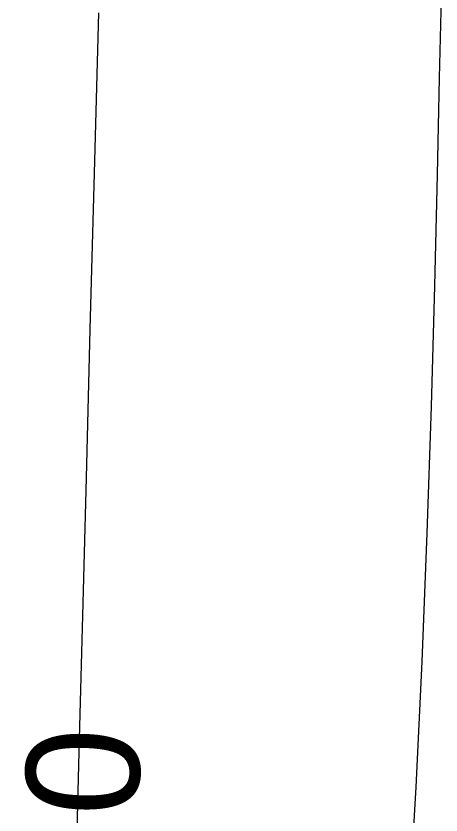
# Model space of a CAD drawing. Header units: millimetres. Extents: x -24439 to 198341, y -52871 to 149926.
# Drawn here: x 140436 to 142687, y 90796 to 95030 of the extents above; entities that cross this region are included whole.
import ezdxf

# ---------------------------------------------------------------- set-up
doc = ezdxf.new("R2010")
doc.units = ezdxf.units.MM
doc.linetypes.add('NET VAN', pattern=[1.06, 0.53, -0.53])
for name, color, linetype, lineweight in [('A-DETL-GENF-2', 9, 'NET VAN', 9), ('G-IMPT-1', 9, 'Continuous', 9), ('G-IMPT-6', 7, 'Continuous', 9)]:
    doc.layers.add(name, color=color, linetype=linetype, lineweight=lineweight)
doc.styles.add('Arial_1', font='arial_0.ttf', dxfattribs={"height": 600})

# ---------------------------------------------------------------- blocks, each defined once
blk = doc.blocks.new('NCV_TKCS_251209_TONG THE HIEN TRANG SAN DUONG - NCV_TKCS_HIEN TRANG_251209a_dwg-1612995-TKCS_MB ĐỊNH VỊ CAO ĐỘ THIẾT KẾ')
at = {"layer": 'G-IMPT-1', "flags": 128}
for points in [[(563603006.1, 1145077906.4), (563603119.7, 1145077496.5), (563603257.1, 1145077000.5), (563603413, 1145076433.4), (563603580.7, 1145075815.7), (563603753.3, 1145075167.6), (563603923.9, 1145074509.4), (563604085.8, 1145073861.5), (563604232.2, 1145073244.1), (563604356, 1145072677.6), (563604453, 1145072176.2), (563604528.2, 1145071730.3), (563604588.9, 1145071324), (563604642.8, 1145070941.6), (563604697.2, 1145070567.3), (563604759.6, 1145070185.4), (563604837.5, 1145069780.1), (563604938.2, 1145069335.6)], [(563602451.9, 1145073056.2), (563602305.3, 1145073594.1), (563602133.6, 1145074223.6), (563601941.9, 1145074927.2), (563601734.8, 1145075687.2), (563601517.1, 1145076486.1), (563601293.7, 1145077306.3)]]:
    blk.add_lwpolyline(points, dxfattribs=at)
at = {"layer": 'G-IMPT-6', "insert": (563602876.5, 1145072723.9), "char_height": 600, "width": 2511.846, "attachment_point": 2, "rotation": 285.2591, "line_spacing_factor": 0.941778, "style": 'Arial_1'}
blk.add_mtext('0.500', dxfattribs=at)
blk = doc.blocks.new('NCV_TKCS_251209_TONG THE HIEN TRANG SAN DUONG - NCV_TKCS_251209_TONG THE HIEN TRANG SAN DUONG-1605292-TKCS_MB ĐỊNH VỊ CAO ĐỘ THIẾT KẾ')
at = {"rotation": 343.2379237072182}
blk.add_blockref('NCV_TKCS_251209_TONG THE HIEN TRANG SAN DUONG - NCV_TKCS_HIEN TRANG_251209a_dwg-1612995-TKCS_MB ĐỊNH VỊ CAO ĐỘ THIẾT KẾ', (-869777547.7, -933796958.8), dxfattribs=at)

msp = doc.modelspace()

# ---------------------------------------------------------------- block references
at = {"layer": 'A-DETL-GENF-2'}
msp.add_blockref('NCV_TKCS_251209_TONG THE HIEN TRANG SAN DUONG - NCV_TKCS_251209_TONG THE HIEN TRANG SAN DUONG-1605292-TKCS_MB ĐỊNH VỊ CAO ĐỘ THIẾT KẾ', (26103.5, 9888.2), dxfattribs=at)

doc.saveas('drawing.dxf')
